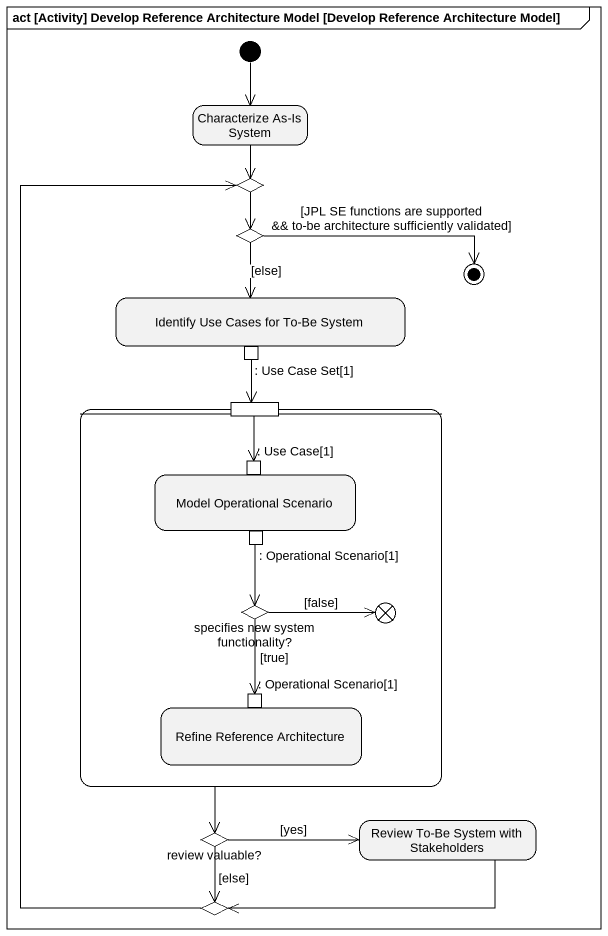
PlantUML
@startuml
mainframe act [Activity] Develop Reference Architecture Model [Develop Reference Architecture Model]
hide empty description
state "Characterize As-Is System" as Characterize_As_Is_System
state choice1 <<choice>>
state choice2 <<choice>>
state "Identify Use Cases for To-Be System" as Identify_Use_Cases_for_To {
  state ": Use Case Set[1]" as Use_Case_Set_1 <<outputPin>>
}
state " " as state1 {
  state pin1 <<inputPin>>
  state "Model Operational Scenario" as Model_Operational_Scenario {
    state ": Use Case[1]" as Use_Case_1 <<inputPin>>
    state ": Operational Scenario[1]" as Operational_Scenario_1 <<outputPin>>
  }
  state "specifies new system functionality?" as specifies_new_system <<choice>>
  state flowfinal1 <<end>>
  state "Refine Reference Architecture" as Refine_Reference {
    state ": Operational Scenario[1]" as Operational_Scenario_1_2 <<inputPin>>
  }
}
state "review valuable?" as review_valuable <<choice>>
state "Review To-Be System with Stakeholders" as Review_To_Be_System_with
state choice3 <<choice>>
[*] --> Characterize_As_Is_System
Characterize_As_Is_System --> choice1
choice1 --> choice2
choice2 --> Identify_Use_Cases_for_To : [else]
Use_Case_Set_1 --> pin1
state1 --> review_valuable
pin1 --> Use_Case_1
Operational_Scenario_1 --> specifies_new_system
specifies_new_system -right-> flowfinal1 : [false]
specifies_new_system --> Operational_Scenario_1_2 : [true]
review_valuable -right-> Review_To_Be_System_with : [yes]
review_valuable --> choice3 : [else]
Review_To_Be_System_with -left-> choice3
choice3 -up-> choice1
choice2 -right-> [*] : [JPL SE functions are supported && to-be architecture sufficiently validated]
@enduml
